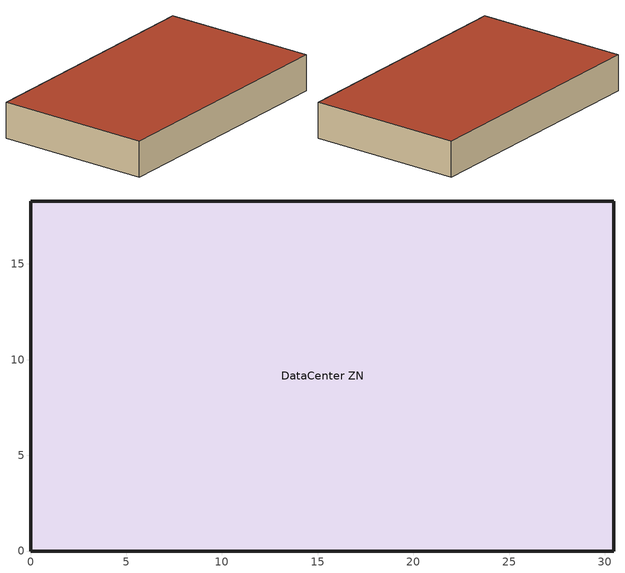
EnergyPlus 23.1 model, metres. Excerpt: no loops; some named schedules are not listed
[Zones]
DataCenter ZN
 floor ground (Typical Interior Floor): 0,0 0,18.29 30.48,18.29 30.48,0 z0
 wall outside (Typical Insulated Steel Framed Exterior Wall R-15.63): 0,18.29 0,0 30.48,0 30.48,18.29 0,18.29 z0:4.27
 roof outside (Typical IEAD Roof R-31.25): 30.48,0 30.48,18.29 0,18.29 0,0 z4.27
[Building]
-LargeDataCenterHighITE-ASHRAE 169-2013-4A created: 2024-04-21 14:40:28 -0400: Terrain=City
[Site:GroundTemperature:FCfactorMethod]
January ground temperature=14; February ground temperature=7.3; March ground temperature=3.3; April ground temperature=1.2; May ground temperature=-0.2; June ground temperature=5.6; July ground temperature=10.9; August ground temperature=16.1; September ground temperature=21.7; October ground temperature=25; November ground temperature=24.8; December ground temperature=19.9
[Site:Location]
Nanjing JS CHN SRC-TMYx 582380: Latitude=31.9316; Longitude=118.8996; Time zone=8; Elevation=14.9
[Site:WaterMainsTemperature]
Annual average outdoor air temperature=12.4667; Calculation method=Correlation; Maximum difference in monthly average outdoor air temperatures=25.2
[SizingPeriod:DesignDay] Day of month=21; Dry bulb temperature range modifier type=DefaultMultipliers; Humidity condition type=WetBulb; Barometric pressure=101248; Wind direction=330; Rain indicator=No; Snow indicator=No; Daylight saving time indicator=No
Name | Month | Day type | Maximum dry bulb temperature | Daily dry bulb temperature range | Wetbulb or dewpoint at maximum dry bulb | Wind speed | Solar model indicator | Sky clearness | Daily wetbulb temperature range | Ashrae clear sky optical depth for beam irradiance taub | Ashrae clear sky optical depth for diffuse irradiance taud
sydney.intl.ap ann htg 99.6% condns db | 7 | WinterDesignDay | 6.7 | 0 | 6.7 | 4.3 | ASHRAEClearSky | 0
sydney.intl.ap ann clg .4% condns db=>mwb | 1 | SummerDesignDay | 33.3 | 10.9 | 19.5 | 7.2 | ASHRAETau2017 |  | 3.7 | 0.396 | 2.458
[Site:GroundTemperature:BuildingSurface]
18, 18, 18, 18, 18, 18, 18, 18, 18, 18, 18, 18
[Construction]
Typical IEAD Roof R-31.25: Roof Membrane, Typical Insulation R-30.13, Metal Roof Surface
Typical Insulated Steel Framed Exterior Wall R-15.63: 25mm Stucco, 5/8 in. Gypsum Board, Typical Insulation R-13.45, 5/8 in. Gypsum Board
Typical Interior Floor: 100mm Normalweight concrete floor, CP02 CARPET PAD
[Material] Solar absorptance=0.7; Thermal absorptance=0.9; Visible absorptance=0.7
Name | Conductivity | Density | Roughness | Specific heat | Thickness
5/8 in. Gypsum Board | 0.16 | 800 | MediumSmooth | 1090 | 0.0159
25mm Stucco | 0.72 | 1856 | Smooth | 840 | 0.0254
100mm Normalweight concrete floor | 2.31 | 2322 | MediumSmooth | 832 | 0.1016
Metal Roof Surface | 45.28 | 7824 | Smooth | 500 | 0.0008
Roof Membrane | 0.16 | 1121.29 | VeryRough | 1460 | 0.0095
[Material:NoMass] Solar absorptance=0.7; Thermal absorptance=0.9
Name | Roughness | Thermal resistance | Visible absorptance
CP02 CARPET PAD | VeryRough | 0.21648 | 0.8
Typical Insulation R-13.45 | Smooth | 2.368 | 0.7
Typical Insulation R-30.13 | Smooth | 5.30668 | 0.7
[ElectricEquipment:ITE:AirCooled]
LargeDataCenterHighITE StandaloneDataCenter IT equipment 1: Air flow calculation method=FlowControlWithApproachTemperatures; Air flow function of loading and air temperature curve=Curve Biquadratic 4; Air inlet connection type=AdjustedSupply; Cpu end use subcategory=ITE-CPU; Cpu loading schedule=Always On Discrete; Cpu power input function of loading and air temperature curve=Curve Biquadratic 3; Design electric power supply efficiency=1; Design entering air temperature=22.5; Design fan air flow rate per power input=0.0001; Design fan power input fraction=0; Design power input calculation method=Watts/Area; Design power input schedule=DataCenter Equipment_SCH; Design recirculation fraction=0; Electric power supply end use subcategory=ITE-UPS; Environmental class=None; Fan end use subcategory=ITE-Fans; Fan power input function of flow curve=Curve Quadratic 2; Fraction of electric power supply losses to zone=1; Number of units=1; Return temperature difference=-7.55; Return temperature difference schedule=LargeDataCenterHighITE ReturnApproachTemp_SCH; Supply temperature difference=9.43; Supply temperature difference schedule=LargeDataCenterHighITE SupplyApproachTemp_SCH; Watts per zone floor area=26909.8; Zone or space=DataCenter ZN
[Zone]
DataCenter ZN: Multiplier=1; Part of total floor area=Yes
[Curve:Biquadratic] Maximum value of x=1.5; Maximum value of y=99; Minimum value of x=0; Minimum value of y=-10; Coefficient3 x 2=0; Coefficient5 y 2=0; Coefficient6 x y=0
Name | Coefficient1 constant | Coefficient2 x | Coefficient4 y
Curve Biquadratic 3 | -0.035289 | 1 | 0.0015684
Curve Biquadratic 4 | -1.025 | 0.9 | 0.05
[Curve:Quadratic]
Curve Quadratic 2: Maximum value of x=99; Minimum value of x=0; Coefficient1 constant=0; Coefficient2 x=1; Coefficient3 x 2=0
[Schedule:Constant]
Always On Discrete: Hourly value=1
[Schedule:Week:Daily]
DataCenter Equipment_SCH Week Rule - Apr2-Apr29: DataCenter Equipment_SCH Wknd|Wkdy Day 3, DataCenter Equipment_SCH Wknd|Wkdy Day 3, DataCenter Equipment_SCH Wknd|Wkdy Day 3, DataCenter Equipment_SCH Wknd|Wkdy Day 3, DataCenter Equipment_SCH Wknd|Wkdy Day 3, DataCenter Equipment_SCH Wknd|Wkdy Day 3, DataCenter Equipment_SCH Wknd|Wkdy Day 3, DataCenter Equipment_SCH Default, DataCenter Equipment_SCH Summer Design Day, DataCenter Equipment_SCH Winter Design Day, DataCenter Equipment_SCH Default, DataCenter Equipment_SCH Default
DataCenter Equipment_SCH Week Rule - Apr30-May6: DataCenter Equipment_SCH Wknd|Wkdy Day 3, DataCenter Equipment_SCH Wknd|Wkdy Day 4, DataCenter Equipment_SCH Wknd|Wkdy Day 4, DataCenter Equipment_SCH Wknd|Wkdy Day 4, DataCenter Equipment_SCH Wknd|Wkdy Day 4, DataCenter Equipment_SCH Wknd|Wkdy Day 4, DataCenter Equipment_SCH Wknd|Wkdy Day 4, DataCenter Equipment_SCH Default, DataCenter Equipment_SCH Summer Design Day, DataCenter Equipment_SCH Winter Design Day, DataCenter Equipment_SCH Default, DataCenter Equipment_SCH Default
DataCenter Equipment_SCH Week Rule - Aug6-Aug26: DataCenter Equipment_SCH Wknd|Wkdy Day 7, DataCenter Equipment_SCH Wknd|Wkdy Day 7, DataCenter Equipment_SCH Wknd|Wkdy Day 7, DataCenter Equipment_SCH Wknd|Wkdy Day 7, DataCenter Equipment_SCH Wknd|Wkdy Day 7, DataCenter Equipment_SCH Wknd|Wkdy Day 7, DataCenter Equipment_SCH Wknd|Wkdy Day 7, DataCenter Equipment_SCH Default, DataCenter Equipment_SCH Summer Design Day, DataCenter Equipment_SCH Winter Design Day, DataCenter Equipment_SCH Default, DataCenter Equipment_SCH Default
DataCenter Equipment_SCH Week Rule - Aug27-Sep2: DataCenter Equipment_SCH Wknd|Wkdy Day 7, DataCenter Equipment_SCH Wknd|Wkdy Day 7, DataCenter Equipment_SCH Wknd|Wkdy Day 7, DataCenter Equipment_SCH Wknd|Wkdy Day 7, DataCenter Equipment_SCH Wknd|Wkdy Day 7, DataCenter Equipment_SCH Wknd|Wkdy Day 8, DataCenter Equipment_SCH Wknd|Wkdy Day 8, DataCenter Equipment_SCH Default, DataCenter Equipment_SCH Summer Design Day, DataCenter Equipment_SCH Winter Design Day, DataCenter Equipment_SCH Default, DataCenter Equipment_SCH Default
DataCenter Equipment_SCH Week Rule - Dec3-Dec31: DataCenter Equipment_SCH Wknd|Wkdy Day 11, DataCenter Equipment_SCH Wknd|Wkdy Day 11, DataCenter Equipment_SCH Wknd|Wkdy Day 11, DataCenter Equipment_SCH Wknd|Wkdy Day 11, DataCenter Equipment_SCH Wknd|Wkdy Day 11, DataCenter Equipment_SCH Wknd|Wkdy Day 11, DataCenter Equipment_SCH Wknd|Wkdy Day 11, DataCenter Equipment_SCH Default, DataCenter Equipment_SCH Summer Design Day, DataCenter Equipment_SCH Winter Design Day, DataCenter Equipment_SCH Default, DataCenter Equipment_SCH Default
DataCenter Equipment_SCH Week Rule - Feb5-Feb25: DataCenter Equipment_SCH Wknd|Wkdy Day 1, DataCenter Equipment_SCH Wknd|Wkdy Day 1, DataCenter Equipment_SCH Wknd|Wkdy Day 1, DataCenter Equipment_SCH Wknd|Wkdy Day 1, DataCenter Equipment_SCH Wknd|Wkdy Day 1, DataCenter Equipment_SCH Wknd|Wkdy Day 1, DataCenter Equipment_SCH Wknd|Wkdy Day 1, DataCenter Equipment_SCH Default, DataCenter Equipment_SCH Summer Design Day, DataCenter Equipment_SCH Winter Design Day, DataCenter Equipment_SCH Default, DataCenter Equipment_SCH Default
DataCenter Equipment_SCH Week Rule - Feb26-Mar4: DataCenter Equipment_SCH Wknd|Wkdy Day 1, DataCenter Equipment_SCH Wknd|Wkdy Day 1, DataCenter Equipment_SCH Wknd|Wkdy Day 1, DataCenter Equipment_SCH Wknd|Wkdy Day 2, DataCenter Equipment_SCH Wknd|Wkdy Day 2, DataCenter Equipment_SCH Wknd|Wkdy Day 2, DataCenter Equipment_SCH Wknd|Wkdy Day 2, DataCenter Equipment_SCH Default, DataCenter Equipment_SCH Summer Design Day, DataCenter Equipment_SCH Winter Design Day, DataCenter Equipment_SCH Default, DataCenter Equipment_SCH Default
DataCenter Equipment_SCH Week Rule - Jan1-Jan28: DataCenter Equipment_SCH Wknd|Wkdy Day, DataCenter Equipment_SCH Wknd|Wkdy Day, DataCenter Equipment_SCH Wknd|Wkdy Day, DataCenter Equipment_SCH Wknd|Wkdy Day, DataCenter Equipment_SCH Wknd|Wkdy Day, DataCenter Equipment_SCH Wknd|Wkdy Day, DataCenter Equipment_SCH Wknd|Wkdy Day, DataCenter Equipment_SCH Default, DataCenter Equipment_SCH Summer Design Day, DataCenter Equipment_SCH Winter Design Day, DataCenter Equipment_SCH Default, DataCenter Equipment_SCH Default
DataCenter Equipment_SCH Week Rule - Jan29-Feb4: DataCenter Equipment_SCH Wknd|Wkdy Day, DataCenter Equipment_SCH Wknd|Wkdy Day, DataCenter Equipment_SCH Wknd|Wkdy Day, DataCenter Equipment_SCH Wknd|Wkdy Day 1, DataCenter Equipment_SCH Wknd|Wkdy Day 1, DataCenter Equipment_SCH Wknd|Wkdy Day 1, DataCenter Equipment_SCH Wknd|Wkdy Day 1, DataCenter Equipment_SCH Default, DataCenter Equipment_SCH Summer Design Day, DataCenter Equipment_SCH Winter Design Day, DataCenter Equipment_SCH Default, DataCenter Equipment_SCH Default
DataCenter Equipment_SCH Week Rule - Jul2-Jul29: DataCenter Equipment_SCH Wknd|Wkdy Day 6, DataCenter Equipment_SCH Wknd|Wkdy Day 6, DataCenter Equipment_SCH Wknd|Wkdy Day 6, DataCenter Equipment_SCH Wknd|Wkdy Day 6, DataCenter Equipment_SCH Wknd|Wkdy Day 6, DataCenter Equipment_SCH Wknd|Wkdy Day 6, DataCenter Equipment_SCH Wknd|Wkdy Day 6, DataCenter Equipment_SCH Default, DataCenter Equipment_SCH Summer Design Day, DataCenter Equipment_SCH Winter Design Day, DataCenter Equipment_SCH Default, DataCenter Equipment_SCH Default
DataCenter Equipment_SCH Week Rule - Jul30-Aug5: DataCenter Equipment_SCH Wknd|Wkdy Day 6, DataCenter Equipment_SCH Wknd|Wkdy Day 6, DataCenter Equipment_SCH Wknd|Wkdy Day 7, DataCenter Equipment_SCH Wknd|Wkdy Day 7, DataCenter Equipment_SCH Wknd|Wkdy Day 7, DataCenter Equipment_SCH Wknd|Wkdy Day 7, DataCenter Equipment_SCH Wknd|Wkdy Day 7, DataCenter Equipment_SCH Default, DataCenter Equipment_SCH Summer Design Day, DataCenter Equipment_SCH Winter Design Day, DataCenter Equipment_SCH Default, DataCenter Equipment_SCH Default
DataCenter Equipment_SCH Week Rule - Jun4-Jun24: DataCenter Equipment_SCH Wknd|Wkdy Day 5, DataCenter Equipment_SCH Wknd|Wkdy Day 5, DataCenter Equipment_SCH Wknd|Wkdy Day 5, DataCenter Equipment_SCH Wknd|Wkdy Day 5, DataCenter Equipment_SCH Wknd|Wkdy Day 5, DataCenter Equipment_SCH Wknd|Wkdy Day 5, DataCenter Equipment_SCH Wknd|Wkdy Day 5, DataCenter Equipment_SCH Default, DataCenter Equipment_SCH Summer Design Day, DataCenter Equipment_SCH Winter Design Day, DataCenter Equipment_SCH Default, DataCenter Equipment_SCH Default
DataCenter Equipment_SCH Week Rule - Jun25-Jul1: DataCenter Equipment_SCH Wknd|Wkdy Day 5, DataCenter Equipment_SCH Wknd|Wkdy Day 5, DataCenter Equipment_SCH Wknd|Wkdy Day 5, DataCenter Equipment_SCH Wknd|Wkdy Day 5, DataCenter Equipment_SCH Wknd|Wkdy Day 5, DataCenter Equipment_SCH Wknd|Wkdy Day 5, DataCenter Equipment_SCH Wknd|Wkdy Day 6, DataCenter Equipment_SCH Default, DataCenter Equipment_SCH Summer Design Day, DataCenter Equipment_SCH Winter Design Day, DataCenter Equipment_SCH Default, DataCenter Equipment_SCH Default
DataCenter Equipment_SCH Week Rule - Mar5-Mar25: DataCenter Equipment_SCH Wknd|Wkdy Day 2, DataCenter Equipment_SCH Wknd|Wkdy Day 2, DataCenter Equipment_SCH Wknd|Wkdy Day 2, DataCenter Equipment_SCH Wknd|Wkdy Day 2, DataCenter Equipment_SCH Wknd|Wkdy Day 2, DataCenter Equipment_SCH Wknd|Wkdy Day 2, DataCenter Equipment_SCH Wknd|Wkdy Day 2, DataCenter Equipment_SCH Default, DataCenter Equipment_SCH Summer Design Day, DataCenter Equipment_SCH Winter Design Day, DataCenter Equipment_SCH Default, DataCenter Equipment_SCH Default
DataCenter Equipment_SCH Week Rule - Mar26-Apr1: DataCenter Equipment_SCH Wknd|Wkdy Day 2, DataCenter Equipment_SCH Wknd|Wkdy Day 2, DataCenter Equipment_SCH Wknd|Wkdy Day 2, DataCenter Equipment_SCH Wknd|Wkdy Day 2, DataCenter Equipment_SCH Wknd|Wkdy Day 2, DataCenter Equipment_SCH Wknd|Wkdy Day 2, DataCenter Equipment_SCH Wknd|Wkdy Day 3, DataCenter Equipment_SCH Default, DataCenter Equipment_SCH Summer Design Day, DataCenter Equipment_SCH Winter Design Day, DataCenter Equipment_SCH Default, DataCenter Equipment_SCH Default
DataCenter Equipment_SCH Week Rule - May7-May27: DataCenter Equipment_SCH Wknd|Wkdy Day 4, DataCenter Equipment_SCH Wknd|Wkdy Day 4, DataCenter Equipment_SCH Wknd|Wkdy Day 4, DataCenter Equipment_SCH Wknd|Wkdy Day 4, DataCenter Equipment_SCH Wknd|Wkdy Day 4, DataCenter Equipment_SCH Wknd|Wkdy Day 4, DataCenter Equipment_SCH Wknd|Wkdy Day 4, DataCenter Equipment_SCH Default, DataCenter Equipment_SCH Summer Design Day, DataCenter Equipment_SCH Winter Design Day, DataCenter Equipment_SCH Default, DataCenter Equipment_SCH Default
DataCenter Equipment_SCH Week Rule - May28-Jun3: DataCenter Equipment_SCH Wknd|Wkdy Day 4, DataCenter Equipment_SCH Wknd|Wkdy Day 4, DataCenter Equipment_SCH Wknd|Wkdy Day 4, DataCenter Equipment_SCH Wknd|Wkdy Day 4, DataCenter Equipment_SCH Wknd|Wkdy Day 5, DataCenter Equipment_SCH Wknd|Wkdy Day 5, DataCenter Equipment_SCH Wknd|Wkdy Day 5, DataCenter Equipment_SCH Default, DataCenter Equipment_SCH Summer Design Day, DataCenter Equipment_SCH Winter Design Day, DataCenter Equipment_SCH Default, DataCenter Equipment_SCH Default
DataCenter Equipment_SCH Week Rule - Nov5-Nov25: DataCenter Equipment_SCH Wknd|Wkdy Day 10, DataCenter Equipment_SCH Wknd|Wkdy Day 10, DataCenter Equipment_SCH Wknd|Wkdy Day 10, DataCenter Equipment_SCH Wknd|Wkdy Day 10, DataCenter Equipment_SCH Wknd|Wkdy Day 10, DataCenter Equipment_SCH Wknd|Wkdy Day 10, DataCenter Equipment_SCH Wknd|Wkdy Day 10, DataCenter Equipment_SCH Default, DataCenter Equipment_SCH Summer Design Day, DataCenter Equipment_SCH Winter Design Day, DataCenter Equipment_SCH Default, DataCenter Equipment_SCH Default
DataCenter Equipment_SCH Week Rule - Nov26-Dec2: DataCenter Equipment_SCH Wknd|Wkdy Day 10, DataCenter Equipment_SCH Wknd|Wkdy Day 10, DataCenter Equipment_SCH Wknd|Wkdy Day 10, DataCenter Equipment_SCH Wknd|Wkdy Day 10, DataCenter Equipment_SCH Wknd|Wkdy Day 10, DataCenter Equipment_SCH Wknd|Wkdy Day 11, DataCenter Equipment_SCH Wknd|Wkdy Day 11, DataCenter Equipment_SCH Default, DataCenter Equipment_SCH Summer Design Day, DataCenter Equipment_SCH Winter Design Day, DataCenter Equipment_SCH Default, DataCenter Equipment_SCH Default
DataCenter Equipment_SCH Week Rule - Oct1-Oct28: DataCenter Equipment_SCH Wknd|Wkdy Day 9, DataCenter Equipment_SCH Wknd|Wkdy Day 9, DataCenter Equipment_SCH Wknd|Wkdy Day 9, DataCenter Equipment_SCH Wknd|Wkdy Day 9, DataCenter Equipment_SCH Wknd|Wkdy Day 9, DataCenter Equipment_SCH Wknd|Wkdy Day 9, DataCenter Equipment_SCH Wknd|Wkdy Day 9, DataCenter Equipment_SCH Default, DataCenter Equipment_SCH Summer Design Day, DataCenter Equipment_SCH Winter Design Day, DataCenter Equipment_SCH Default, DataCenter Equipment_SCH Default
DataCenter Equipment_SCH Week Rule - Oct29-Nov4: DataCenter Equipment_SCH Wknd|Wkdy Day 9, DataCenter Equipment_SCH Wknd|Wkdy Day 9, DataCenter Equipment_SCH Wknd|Wkdy Day 9, DataCenter Equipment_SCH Wknd|Wkdy Day 10, DataCenter Equipment_SCH Wknd|Wkdy Day 10, DataCenter Equipment_SCH Wknd|Wkdy Day 10, DataCenter Equipment_SCH Wknd|Wkdy Day 10, DataCenter Equipment_SCH Default, DataCenter Equipment_SCH Summer Design Day, DataCenter Equipment_SCH Winter Design Day, DataCenter Equipment_SCH Default, DataCenter Equipment_SCH Default
DataCenter Equipment_SCH Week Rule - Sep3-Sep30: DataCenter Equipment_SCH Wknd|Wkdy Day 8, DataCenter Equipment_SCH Wknd|Wkdy Day 8, DataCenter Equipment_SCH Wknd|Wkdy Day 8, DataCenter Equipment_SCH Wknd|Wkdy Day 8, DataCenter Equipment_SCH Wknd|Wkdy Day 8, DataCenter Equipment_SCH Wknd|Wkdy Day 8, DataCenter Equipment_SCH Wknd|Wkdy Day 8, DataCenter Equipment_SCH Default, DataCenter Equipment_SCH Summer Design Day, DataCenter Equipment_SCH Winter Design Day, DataCenter Equipment_SCH Default, DataCenter Equipment_SCH Default
LargeDataCenterHighITE ReturnApproachTemp_SCH Week Rule - Apr2-Apr29: LargeDataCenterHighITE ReturnApproachTemp_SCH Wknd|Wkdy Day 3, LargeDataCenterHighITE ReturnApproachTemp_SCH Wknd|Wkdy Day 3, LargeDataCenterHighITE ReturnApproachTemp_SCH Wknd|Wkdy Day 3, LargeDataCenterHighITE ReturnApproachTemp_SCH Wknd|Wkdy Day 3, LargeDataCenterHighITE ReturnApproachTemp_SCH Wknd|Wkdy Day 3, LargeDataCenterHighITE ReturnApproachTemp_SCH Wknd|Wkdy Day 3, LargeDataCenterHighITE ReturnApproachTemp_SCH Wknd|Wkdy Day 3, LargeDataCenterHighITE ReturnApproachTemp_SCH Default, LargeDataCenterHighITE ReturnApproachTemp_SCH Summer Design Day, LargeDataCenterHighITE ReturnApproachTemp_SCH Winter Design Day, LargeDataCenterHighITE ReturnApproachTemp_SCH Default, LargeDataCenterHighITE ReturnApproachTemp_SCH Default
LargeDataCenterHighITE ReturnApproachTemp_SCH Week Rule - Apr30-May6: LargeDataCenterHighITE ReturnApproachTemp_SCH Wknd|Wkdy Day 3, LargeDataCenterHighITE ReturnApproachTemp_SCH Wknd|Wkdy Day 4, LargeDataCenterHighITE ReturnApproachTemp_SCH Wknd|Wkdy Day 4, LargeDataCenterHighITE ReturnApproachTemp_SCH Wknd|Wkdy Day 4, LargeDataCenterHighITE ReturnApproachTemp_SCH Wknd|Wkdy Day 4, LargeDataCenterHighITE ReturnApproachTemp_SCH Wknd|Wkdy Day 4, LargeDataCenterHighITE ReturnApproachTemp_SCH Wknd|Wkdy Day 4, LargeDataCenterHighITE ReturnApproachTemp_SCH Default, LargeDataCenterHighITE ReturnApproachTemp_SCH Summer Design Day, LargeDataCenterHighITE ReturnApproachTemp_SCH Winter Design Day, LargeDataCenterHighITE ReturnApproachTemp_SCH Default, LargeDataCenterHighITE ReturnApproachTemp_SCH Default
LargeDataCenterHighITE ReturnApproachTemp_SCH Week Rule - Aug6-Aug26: LargeDataCenterHighITE ReturnApproachTemp_SCH Wknd|Wkdy Day 7, LargeDataCenterHighITE ReturnApproachTemp_SCH Wknd|Wkdy Day 7, LargeDataCenterHighITE ReturnApproachTemp_SCH Wknd|Wkdy Day 7, LargeDataCenterHighITE ReturnApproachTemp_SCH Wknd|Wkdy Day 7, LargeDataCenterHighITE ReturnApproachTemp_SCH Wknd|Wkdy Day 7, LargeDataCenterHighITE ReturnApproachTemp_SCH Wknd|Wkdy Day 7, LargeDataCenterHighITE ReturnApproachTemp_SCH Wknd|Wkdy Day 7, LargeDataCenterHighITE ReturnApproachTemp_SCH Default, LargeDataCenterHighITE ReturnApproachTemp_SCH Summer Design Day, LargeDataCenterHighITE ReturnApproachTemp_SCH Winter Design Day, LargeDataCenterHighITE ReturnApproachTemp_SCH Default, LargeDataCenterHighITE ReturnApproachTemp_SCH Default
LargeDataCenterHighITE ReturnApproachTemp_SCH Week Rule - Aug27-Sep2: LargeDataCenterHighITE ReturnApproachTemp_SCH Wknd|Wkdy Day 7, LargeDataCenterHighITE ReturnApproachTemp_SCH Wknd|Wkdy Day 7, LargeDataCenterHighITE ReturnApproachTemp_SCH Wknd|Wkdy Day 7, LargeDataCenterHighITE ReturnApproachTemp_SCH Wknd|Wkdy Day 7, LargeDataCenterHighITE ReturnApproachTemp_SCH Wknd|Wkdy Day 7, LargeDataCenterHighITE ReturnApproachTemp_SCH Wknd|Wkdy Day 8, LargeDataCenterHighITE ReturnApproachTemp_SCH Wknd|Wkdy Day 8, LargeDataCenterHighITE ReturnApproachTemp_SCH Default, LargeDataCenterHighITE ReturnApproachTemp_SCH Summer Design Day, LargeDataCenterHighITE ReturnApproachTemp_SCH Winter Design Day, LargeDataCenterHighITE ReturnApproachTemp_SCH Default, LargeDataCenterHighITE ReturnApproachTemp_SCH Default
LargeDataCenterHighITE ReturnApproachTemp_SCH Week Rule - Dec3-Dec31: LargeDataCenterHighITE ReturnApproachTemp_SCH Wknd|Wkdy Day 11, LargeDataCenterHighITE ReturnApproachTemp_SCH Wknd|Wkdy Day 11, LargeDataCenterHighITE ReturnApproachTemp_SCH Wknd|Wkdy Day 11, LargeDataCenterHighITE ReturnApproachTemp_SCH Wknd|Wkdy Day 11, LargeDataCenterHighITE ReturnApproachTemp_SCH Wknd|Wkdy Day 11, LargeDataCenterHighITE ReturnApproachTemp_SCH Wknd|Wkdy Day 11, LargeDataCenterHighITE ReturnApproachTemp_SCH Wknd|Wkdy Day 11, LargeDataCenterHighITE ReturnApproachTemp_SCH Default, LargeDataCenterHighITE ReturnApproachTemp_SCH Summer Design Day, LargeDataCenterHighITE ReturnApproachTemp_SCH Winter Design Day, LargeDataCenterHighITE ReturnApproachTemp_SCH Default, LargeDataCenterHighITE ReturnApproachTemp_SCH Default
LargeDataCenterHighITE ReturnApproachTemp_SCH Week Rule - Feb5-Feb25: LargeDataCenterHighITE ReturnApproachTemp_SCH Wknd|Wkdy Day 1, LargeDataCenterHighITE ReturnApproachTemp_SCH Wknd|Wkdy Day 1, LargeDataCenterHighITE ReturnApproachTemp_SCH Wknd|Wkdy Day 1, LargeDataCenterHighITE ReturnApproachTemp_SCH Wknd|Wkdy Day 1, LargeDataCenterHighITE ReturnApproachTemp_SCH Wknd|Wkdy Day 1, LargeDataCenterHighITE ReturnApproachTemp_SCH Wknd|Wkdy Day 1, LargeDataCenterHighITE ReturnApproachTemp_SCH Wknd|Wkdy Day 1, LargeDataCenterHighITE ReturnApproachTemp_SCH Default, LargeDataCenterHighITE ReturnApproachTemp_SCH Summer Design Day, LargeDataCenterHighITE ReturnApproachTemp_SCH Winter Design Day, LargeDataCenterHighITE ReturnApproachTemp_SCH Default, LargeDataCenterHighITE ReturnApproachTemp_SCH Default
LargeDataCenterHighITE ReturnApproachTemp_SCH Week Rule - Feb26-Mar4: LargeDataCenterHighITE ReturnApproachTemp_SCH Wknd|Wkdy Day 1, LargeDataCenterHighITE ReturnApproachTemp_SCH Wknd|Wkdy Day 1, LargeDataCenterHighITE ReturnApproachTemp_SCH Wknd|Wkdy Day 1, LargeDataCenterHighITE ReturnApproachTemp_SCH Wknd|Wkdy Day 2, LargeDataCenterHighITE ReturnApproachTemp_SCH Wknd|Wkdy Day 2, LargeDataCenterHighITE ReturnApproachTemp_SCH Wknd|Wkdy Day 2, LargeDataCenterHighITE ReturnApproachTemp_SCH Wknd|Wkdy Day 2, LargeDataCenterHighITE ReturnApproachTemp_SCH Default, LargeDataCenterHighITE ReturnApproachTemp_SCH Summer Design Day, LargeDataCenterHighITE ReturnApproachTemp_SCH Winter Design Day, LargeDataCenterHighITE ReturnApproachTemp_SCH Default, LargeDataCenterHighITE ReturnApproachTemp_SCH Default
LargeDataCenterHighITE ReturnApproachTemp_SCH Week Rule - Jan1-Jan28: LargeDataCenterHighITE ReturnApproachTemp_SCH Wknd|Wkdy Day, LargeDataCenterHighITE ReturnApproachTemp_SCH Wknd|Wkdy Day, LargeDataCenterHighITE ReturnApproachTemp_SCH Wknd|Wkdy Day, LargeDataCenterHighITE ReturnApproachTemp_SCH Wknd|Wkdy Day, LargeDataCenterHighITE ReturnApproachTemp_SCH Wknd|Wkdy Day, LargeDataCenterHighITE ReturnApproachTemp_SCH Wknd|Wkdy Day, LargeDataCenterHighITE ReturnApproachTemp_SCH Wknd|Wkdy Day, LargeDataCenterHighITE ReturnApproachTemp_SCH Default, LargeDataCenterHighITE ReturnApproachTemp_SCH Summer Design Day, LargeDataCenterHighITE ReturnApproachTemp_SCH Winter Design Day, LargeDataCenterHighITE ReturnApproachTemp_SCH Default, LargeDataCenterHighITE ReturnApproachTemp_SCH Default
LargeDataCenterHighITE ReturnApproachTemp_SCH Week Rule - Jan29-Feb4: LargeDataCenterHighITE ReturnApproachTemp_SCH Wknd|Wkdy Day, LargeDataCenterHighITE ReturnApproachTemp_SCH Wknd|Wkdy Day, LargeDataCenterHighITE ReturnApproachTemp_SCH Wknd|Wkdy Day, LargeDataCenterHighITE ReturnApproachTemp_SCH Wknd|Wkdy Day 1, LargeDataCenterHighITE ReturnApproachTemp_SCH Wknd|Wkdy Day 1, LargeDataCenterHighITE ReturnApproachTemp_SCH Wknd|Wkdy Day 1, LargeDataCenterHighITE ReturnApproachTemp_SCH Wknd|Wkdy Day 1, LargeDataCenterHighITE ReturnApproachTemp_SCH Default, LargeDataCenterHighITE ReturnApproachTemp_SCH Summer Design Day, LargeDataCenterHighITE ReturnApproachTemp_SCH Winter Design Day, LargeDataCenterHighITE ReturnApproachTemp_SCH Default, LargeDataCenterHighITE ReturnApproachTemp_SCH Default
LargeDataCenterHighITE ReturnApproachTemp_SCH Week Rule - Jul2-Jul29: LargeDataCenterHighITE ReturnApproachTemp_SCH Wknd|Wkdy Day 6, LargeDataCenterHighITE ReturnApproachTemp_SCH Wknd|Wkdy Day 6, LargeDataCenterHighITE ReturnApproachTemp_SCH Wknd|Wkdy Day 6, LargeDataCenterHighITE ReturnApproachTemp_SCH Wknd|Wkdy Day 6, LargeDataCenterHighITE ReturnApproachTemp_SCH Wknd|Wkdy Day 6, LargeDataCenterHighITE ReturnApproachTemp_SCH Wknd|Wkdy Day 6, LargeDataCenterHighITE ReturnApproachTemp_SCH Wknd|Wkdy Day 6, LargeDataCenterHighITE ReturnApproachTemp_SCH Default, LargeDataCenterHighITE ReturnApproachTemp_SCH Summer Design Day, LargeDataCenterHighITE ReturnApproachTemp_SCH Winter Design Day, LargeDataCenterHighITE ReturnApproachTemp_SCH Default, LargeDataCenterHighITE ReturnApproachTemp_SCH Default
LargeDataCenterHighITE ReturnApproachTemp_SCH Week Rule - Jul30-Aug5: LargeDataCenterHighITE ReturnApproachTemp_SCH Wknd|Wkdy Day 6, LargeDataCenterHighITE ReturnApproachTemp_SCH Wknd|Wkdy Day 6, LargeDataCenterHighITE ReturnApproachTemp_SCH Wknd|Wkdy Day 7, LargeDataCenterHighITE ReturnApproachTemp_SCH Wknd|Wkdy Day 7, LargeDataCenterHighITE ReturnApproachTemp_SCH Wknd|Wkdy Day 7, LargeDataCenterHighITE ReturnApproachTemp_SCH Wknd|Wkdy Day 7, LargeDataCenterHighITE ReturnApproachTemp_SCH Wknd|Wkdy Day 7, LargeDataCenterHighITE ReturnApproachTemp_SCH Default, LargeDataCenterHighITE ReturnApproachTemp_SCH Summer Design Day, LargeDataCenterHighITE ReturnApproachTemp_SCH Winter Design Day, LargeDataCenterHighITE ReturnApproachTemp_SCH Default, LargeDataCenterHighITE ReturnApproachTemp_SCH Default
LargeDataCenterHighITE ReturnApproachTemp_SCH Week Rule - Jun4-Jun24: LargeDataCenterHighITE ReturnApproachTemp_SCH Wknd|Wkdy Day 5, LargeDataCenterHighITE ReturnApproachTemp_SCH Wknd|Wkdy Day 5, LargeDataCenterHighITE ReturnApproachTemp_SCH Wknd|Wkdy Day 5, LargeDataCenterHighITE ReturnApproachTemp_SCH Wknd|Wkdy Day 5, LargeDataCenterHighITE ReturnApproachTemp_SCH Wknd|Wkdy Day 5, LargeDataCenterHighITE ReturnApproachTemp_SCH Wknd|Wkdy Day 5, LargeDataCenterHighITE ReturnApproachTemp_SCH Wknd|Wkdy Day 5, LargeDataCenterHighITE ReturnApproachTemp_SCH Default, LargeDataCenterHighITE ReturnApproachTemp_SCH Summer Design Day, LargeDataCenterHighITE ReturnApproachTemp_SCH Winter Design Day, LargeDataCenterHighITE ReturnApproachTemp_SCH Default, LargeDataCenterHighITE ReturnApproachTemp_SCH Default
LargeDataCenterHighITE ReturnApproachTemp_SCH Week Rule - Jun25-Jul1: LargeDataCenterHighITE ReturnApproachTemp_SCH Wknd|Wkdy Day 5, LargeDataCenterHighITE ReturnApproachTemp_SCH Wknd|Wkdy Day 5, LargeDataCenterHighITE ReturnApproachTemp_SCH Wknd|Wkdy Day 5, LargeDataCenterHighITE ReturnApproachTemp_SCH Wknd|Wkdy Day 5, LargeDataCenterHighITE ReturnApproachTemp_SCH Wknd|Wkdy Day 5, LargeDataCenterHighITE ReturnApproachTemp_SCH Wknd|Wkdy Day 5, LargeDataCenterHighITE ReturnApproachTemp_SCH Wknd|Wkdy Day 6, LargeDataCenterHighITE ReturnApproachTemp_SCH Default, LargeDataCenterHighITE ReturnApproachTemp_SCH Summer Design Day, LargeDataCenterHighITE ReturnApproachTemp_SCH Winter Design Day, LargeDataCenterHighITE ReturnApproachTemp_SCH Default, LargeDataCenterHighITE ReturnApproachTemp_SCH Default
LargeDataCenterHighITE ReturnApproachTemp_SCH Week Rule - Mar5-Mar25: LargeDataCenterHighITE ReturnApproachTemp_SCH Wknd|Wkdy Day 2, LargeDataCenterHighITE ReturnApproachTemp_SCH Wknd|Wkdy Day 2, LargeDataCenterHighITE ReturnApproachTemp_SCH Wknd|Wkdy Day 2, LargeDataCenterHighITE ReturnApproachTemp_SCH Wknd|Wkdy Day 2, LargeDataCenterHighITE ReturnApproachTemp_SCH Wknd|Wkdy Day 2, LargeDataCenterHighITE ReturnApproachTemp_SCH Wknd|Wkdy Day 2, LargeDataCenterHighITE ReturnApproachTemp_SCH Wknd|Wkdy Day 2, LargeDataCenterHighITE ReturnApproachTemp_SCH Default, LargeDataCenterHighITE ReturnApproachTemp_SCH Summer Design Day, LargeDataCenterHighITE ReturnApproachTemp_SCH Winter Design Day, LargeDataCenterHighITE ReturnApproachTemp_SCH Default, LargeDataCenterHighITE ReturnApproachTemp_SCH Default
LargeDataCenterHighITE ReturnApproachTemp_SCH Week Rule - Mar26-Apr1: LargeDataCenterHighITE ReturnApproachTemp_SCH Wknd|Wkdy Day 2, LargeDataCenterHighITE ReturnApproachTemp_SCH Wknd|Wkdy Day 2, LargeDataCenterHighITE ReturnApproachTemp_SCH Wknd|Wkdy Day 2, LargeDataCenterHighITE ReturnApproachTemp_SCH Wknd|Wkdy Day 2, LargeDataCenterHighITE ReturnApproachTemp_SCH Wknd|Wkdy Day 2, LargeDataCenterHighITE ReturnApproachTemp_SCH Wknd|Wkdy Day 2, LargeDataCenterHighITE ReturnApproachTemp_SCH Wknd|Wkdy Day 3, LargeDataCenterHighITE ReturnApproachTemp_SCH Default, LargeDataCenterHighITE ReturnApproachTemp_SCH Summer Design Day, LargeDataCenterHighITE ReturnApproachTemp_SCH Winter Design Day, LargeDataCenterHighITE ReturnApproachTemp_SCH Default, LargeDataCenterHighITE ReturnApproachTemp_SCH Default
LargeDataCenterHighITE ReturnApproachTemp_SCH Week Rule - May7-May27: LargeDataCenterHighITE ReturnApproachTemp_SCH Wknd|Wkdy Day 4, LargeDataCenterHighITE ReturnApproachTemp_SCH Wknd|Wkdy Day 4, LargeDataCenterHighITE ReturnApproachTemp_SCH Wknd|Wkdy Day 4, LargeDataCenterHighITE ReturnApproachTemp_SCH Wknd|Wkdy Day 4, LargeDataCenterHighITE ReturnApproachTemp_SCH Wknd|Wkdy Day 4, LargeDataCenterHighITE ReturnApproachTemp_SCH Wknd|Wkdy Day 4, LargeDataCenterHighITE ReturnApproachTemp_SCH Wknd|Wkdy Day 4, LargeDataCenterHighITE ReturnApproachTemp_SCH Default, LargeDataCenterHighITE ReturnApproachTemp_SCH Summer Design Day, LargeDataCenterHighITE ReturnApproachTemp_SCH Winter Design Day, LargeDataCenterHighITE ReturnApproachTemp_SCH Default, LargeDataCenterHighITE ReturnApproachTemp_SCH Default
LargeDataCenterHighITE ReturnApproachTemp_SCH Week Rule - May28-Jun3: LargeDataCenterHighITE ReturnApproachTemp_SCH Wknd|Wkdy Day 4, LargeDataCenterHighITE ReturnApproachTemp_SCH Wknd|Wkdy Day 4, LargeDataCenterHighITE ReturnApproachTemp_SCH Wknd|Wkdy Day 4, LargeDataCenterHighITE ReturnApproachTemp_SCH Wknd|Wkdy Day 4, LargeDataCenterHighITE ReturnApproachTemp_SCH Wknd|Wkdy Day 5, LargeDataCenterHighITE ReturnApproachTemp_SCH Wknd|Wkdy Day 5, LargeDataCenterHighITE ReturnApproachTemp_SCH Wknd|Wkdy Day 5, LargeDataCenterHighITE ReturnApproachTemp_SCH Default, LargeDataCenterHighITE ReturnApproachTemp_SCH Summer Design Day, LargeDataCenterHighITE ReturnApproachTemp_SCH Winter Design Day, LargeDataCenterHighITE ReturnApproachTemp_SCH Default, LargeDataCenterHighITE ReturnApproachTemp_SCH Default
LargeDataCenterHighITE ReturnApproachTemp_SCH Week Rule - Nov5-Nov25: LargeDataCenterHighITE ReturnApproachTemp_SCH Wknd|Wkdy Day 10, LargeDataCenterHighITE ReturnApproachTemp_SCH Wknd|Wkdy Day 10, LargeDataCenterHighITE ReturnApproachTemp_SCH Wknd|Wkdy Day 10, LargeDataCenterHighITE ReturnApproachTemp_SCH Wknd|Wkdy Day 10, LargeDataCenterHighITE ReturnApproachTemp_SCH Wknd|Wkdy Day 10, LargeDataCenterHighITE ReturnApproachTemp_SCH Wknd|Wkdy Day 10, LargeDataCenterHighITE ReturnApproachTemp_SCH Wknd|Wkdy Day 10, LargeDataCenterHighITE ReturnApproachTemp_SCH Default, LargeDataCenterHighITE ReturnApproachTemp_SCH Summer Design Day, LargeDataCenterHighITE ReturnApproachTemp_SCH Winter Design Day, LargeDataCenterHighITE ReturnApproachTemp_SCH Default, LargeDataCenterHighITE ReturnApproachTemp_SCH Default
LargeDataCenterHighITE ReturnApproachTemp_SCH Week Rule - Nov26-Dec2: LargeDataCenterHighITE ReturnApproachTemp_SCH Wknd|Wkdy Day 10, LargeDataCenterHighITE ReturnApproachTemp_SCH Wknd|Wkdy Day 10, LargeDataCenterHighITE ReturnApproachTemp_SCH Wknd|Wkdy Day 10, LargeDataCenterHighITE ReturnApproachTemp_SCH Wknd|Wkdy Day 10, LargeDataCenterHighITE ReturnApproachTemp_SCH Wknd|Wkdy Day 10, LargeDataCenterHighITE ReturnApproachTemp_SCH Wknd|Wkdy Day 11, LargeDataCenterHighITE ReturnApproachTemp_SCH Wknd|Wkdy Day 11, LargeDataCenterHighITE ReturnApproachTemp_SCH Default, LargeDataCenterHighITE ReturnApproachTemp_SCH Summer Design Day, LargeDataCenterHighITE ReturnApproachTemp_SCH Winter Design Day, LargeDataCenterHighITE ReturnApproachTemp_SCH Default, LargeDataCenterHighITE ReturnApproachTemp_SCH Default
LargeDataCenterHighITE ReturnApproachTemp_SCH Week Rule - Oct1-Oct28: LargeDataCenterHighITE ReturnApproachTemp_SCH Wknd|Wkdy Day 9, LargeDataCenterHighITE ReturnApproachTemp_SCH Wknd|Wkdy Day 9, LargeDataCenterHighITE ReturnApproachTemp_SCH Wknd|Wkdy Day 9, LargeDataCenterHighITE ReturnApproachTemp_SCH Wknd|Wkdy Day 9, LargeDataCenterHighITE ReturnApproachTemp_SCH Wknd|Wkdy Day 9, LargeDataCenterHighITE ReturnApproachTemp_SCH Wknd|Wkdy Day 9, LargeDataCenterHighITE ReturnApproachTemp_SCH Wknd|Wkdy Day 9, LargeDataCenterHighITE ReturnApproachTemp_SCH Default, LargeDataCenterHighITE ReturnApproachTemp_SCH Summer Design Day, LargeDataCenterHighITE ReturnApproachTemp_SCH Winter Design Day, LargeDataCenterHighITE ReturnApproachTemp_SCH Default, LargeDataCenterHighITE ReturnApproachTemp_SCH Default
LargeDataCenterHighITE ReturnApproachTemp_SCH Week Rule - Oct29-Nov4: LargeDataCenterHighITE ReturnApproachTemp_SCH Wknd|Wkdy Day 9, LargeDataCenterHighITE ReturnApproachTemp_SCH Wknd|Wkdy Day 9, LargeDataCenterHighITE ReturnApproachTemp_SCH Wknd|Wkdy Day 9, LargeDataCenterHighITE ReturnApproachTemp_SCH Wknd|Wkdy Day 10, LargeDataCenterHighITE ReturnApproachTemp_SCH Wknd|Wkdy Day 10, LargeDataCenterHighITE ReturnApproachTemp_SCH Wknd|Wkdy Day 10, LargeDataCenterHighITE ReturnApproachTemp_SCH Wknd|Wkdy Day 10, LargeDataCenterHighITE ReturnApproachTemp_SCH Default, LargeDataCenterHighITE ReturnApproachTemp_SCH Summer Design Day, LargeDataCenterHighITE ReturnApproachTemp_SCH Winter Design Day, LargeDataCenterHighITE ReturnApproachTemp_SCH Default, LargeDataCenterHighITE ReturnApproachTemp_SCH Default
LargeDataCenterHighITE ReturnApproachTemp_SCH Week Rule - Sep3-Sep30: LargeDataCenterHighITE ReturnApproachTemp_SCH Wknd|Wkdy Day 8, LargeDataCenterHighITE ReturnApproachTemp_SCH Wknd|Wkdy Day 8, LargeDataCenterHighITE ReturnApproachTemp_SCH Wknd|Wkdy Day 8, LargeDataCenterHighITE ReturnApproachTemp_SCH Wknd|Wkdy Day 8, LargeDataCenterHighITE ReturnApproachTemp_SCH Wknd|Wkdy Day 8, LargeDataCenterHighITE ReturnApproachTemp_SCH Wknd|Wkdy Day 8, LargeDataCenterHighITE ReturnApproachTemp_SCH Wknd|Wkdy Day 8, LargeDataCenterHighITE ReturnApproachTemp_SCH Default, LargeDataCenterHighITE ReturnApproachTemp_SCH Summer Design Day, LargeDataCenterHighITE ReturnApproachTemp_SCH Winter Design Day, LargeDataCenterHighITE ReturnApproachTemp_SCH Default, LargeDataCenterHighITE ReturnApproachTemp_SCH Default
LargeDataCenterHighITE SupplyApproachTemp_SCH Week Rule - Apr2-Apr29: LargeDataCenterHighITE SupplyApproachTemp_SCH Wknd|Wkdy Day 3, LargeDataCenterHighITE SupplyApproachTemp_SCH Wknd|Wkdy Day 3, LargeDataCenterHighITE SupplyApproachTemp_SCH Wknd|Wkdy Day 3, LargeDataCenterHighITE SupplyApproachTemp_SCH Wknd|Wkdy Day 3, LargeDataCenterHighITE SupplyApproachTemp_SCH Wknd|Wkdy Day 3, LargeDataCenterHighITE SupplyApproachTemp_SCH Wknd|Wkdy Day 3, LargeDataCenterHighITE SupplyApproachTemp_SCH Wknd|Wkdy Day 3, LargeDataCenterHighITE SupplyApproachTemp_SCH Default, LargeDataCenterHighITE SupplyApproachTemp_SCH Summer Design Day, LargeDataCenterHighITE SupplyApproachTemp_SCH Winter Design Day, LargeDataCenterHighITE SupplyApproachTemp_SCH Default, LargeDataCenterHighITE SupplyApproachTemp_SCH Default
LargeDataCenterHighITE SupplyApproachTemp_SCH Week Rule - Apr30-May6: LargeDataCenterHighITE SupplyApproachTemp_SCH Wknd|Wkdy Day 3, LargeDataCenterHighITE SupplyApproachTemp_SCH Wknd|Wkdy Day 4, LargeDataCenterHighITE SupplyApproachTemp_SCH Wknd|Wkdy Day 4, LargeDataCenterHighITE SupplyApproachTemp_SCH Wknd|Wkdy Day 4, LargeDataCenterHighITE SupplyApproachTemp_SCH Wknd|Wkdy Day 4, LargeDataCenterHighITE SupplyApproachTemp_SCH Wknd|Wkdy Day 4, LargeDataCenterHighITE SupplyApproachTemp_SCH Wknd|Wkdy Day 4, LargeDataCenterHighITE SupplyApproachTemp_SCH Default, LargeDataCenterHighITE SupplyApproachTemp_SCH Summer Design Day, LargeDataCenterHighITE SupplyApproachTemp_SCH Winter Design Day, LargeDataCenterHighITE SupplyApproachTemp_SCH Default, LargeDataCenterHighITE SupplyApproachTemp_SCH Default
LargeDataCenterHighITE SupplyApproachTemp_SCH Week Rule - Feb5-Feb25: LargeDataCenterHighITE SupplyApproachTemp_SCH Wknd|Wkdy Day 1, LargeDataCenterHighITE SupplyApproachTemp_SCH Wknd|Wkdy Day 1, LargeDataCenterHighITE SupplyApproachTemp_SCH Wknd|Wkdy Day 1, LargeDataCenterHighITE SupplyApproachTemp_SCH Wknd|Wkdy Day 1, LargeDataCenterHighITE SupplyApproachTemp_SCH Wknd|Wkdy Day 1, LargeDataCenterHighITE SupplyApproachTemp_SCH Wknd|Wkdy Day 1, LargeDataCenterHighITE SupplyApproachTemp_SCH Wknd|Wkdy Day 1, LargeDataCenterHighITE SupplyApproachTemp_SCH Default, LargeDataCenterHighITE SupplyApproachTemp_SCH Summer Design Day, LargeDataCenterHighITE SupplyApproachTemp_SCH Winter Design Day, LargeDataCenterHighITE SupplyApproachTemp_SCH Default, LargeDataCenterHighITE SupplyApproachTemp_SCH Default
LargeDataCenterHighITE SupplyApproachTemp_SCH Week Rule - Feb26-Mar4: LargeDataCenterHighITE SupplyApproachTemp_SCH Wknd|Wkdy Day 1, LargeDataCenterHighITE SupplyApproachTemp_SCH Wknd|Wkdy Day 1, LargeDataCenterHighITE SupplyApproachTemp_SCH Wknd|Wkdy Day 1, LargeDataCenterHighITE SupplyApproachTemp_SCH Wknd|Wkdy Day 2, LargeDataCenterHighITE SupplyApproachTemp_SCH Wknd|Wkdy Day 2, LargeDataCenterHighITE SupplyApproachTemp_SCH Wknd|Wkdy Day 2, LargeDataCenterHighITE SupplyApproachTemp_SCH Wknd|Wkdy Day 2, LargeDataCenterHighITE SupplyApproachTemp_SCH Default, LargeDataCenterHighITE SupplyApproachTemp_SCH Summer Design Day, LargeDataCenterHighITE SupplyApproachTemp_SCH Winter Design Day, LargeDataCenterHighITE SupplyApproachTemp_SCH Default, LargeDataCenterHighITE SupplyApproachTemp_SCH Default
LargeDataCenterHighITE SupplyApproachTemp_SCH Week Rule - Jan1-Jan28: LargeDataCenterHighITE SupplyApproachTemp_SCH Wknd|Wkdy Day, LargeDataCenterHighITE SupplyApproachTemp_SCH Wknd|Wkdy Day, LargeDataCenterHighITE SupplyApproachTemp_SCH Wknd|Wkdy Day, LargeDataCenterHighITE SupplyApproachTemp_SCH Wknd|Wkdy Day, LargeDataCenterHighITE SupplyApproachTemp_SCH Wknd|Wkdy Day, LargeDataCenterHighITE SupplyApproachTemp_SCH Wknd|Wkdy Day, LargeDataCenterHighITE SupplyApproachTemp_SCH Wknd|Wkdy Day, LargeDataCenterHighITE SupplyApproachTemp_SCH Default, LargeDataCenterHighITE SupplyApproachTemp_SCH Summer Design Day, LargeDataCenterHighITE SupplyApproachTemp_SCH Winter Design Day, LargeDataCenterHighITE SupplyApproachTemp_SCH Default, LargeDataCenterHighITE SupplyApproachTemp_SCH Default
LargeDataCenterHighITE SupplyApproachTemp_SCH Week Rule - Jan29-Feb4: LargeDataCenterHighITE SupplyApproachTemp_SCH Wknd|Wkdy Day, LargeDataCenterHighITE SupplyApproachTemp_SCH Wknd|Wkdy Day, LargeDataCenterHighITE SupplyApproachTemp_SCH Wknd|Wkdy Day, LargeDataCenterHighITE SupplyApproachTemp_SCH Wknd|Wkdy Day 1, LargeDataCenterHighITE SupplyApproachTemp_SCH Wknd|Wkdy Day 1, LargeDataCenterHighITE SupplyApproachTemp_SCH Wknd|Wkdy Day 1, LargeDataCenterHighITE SupplyApproachTemp_SCH Wknd|Wkdy Day 1, LargeDataCenterHighITE SupplyApproachTemp_SCH Default, LargeDataCenterHighITE SupplyApproachTemp_SCH Summer Design Day, LargeDataCenterHighITE SupplyApproachTemp_SCH Winter Design Day, LargeDataCenterHighITE SupplyApproachTemp_SCH Default, LargeDataCenterHighITE SupplyApproachTemp_SCH Default
LargeDataCenterHighITE SupplyApproachTemp_SCH Week Rule - Jun4-Jun24: LargeDataCenterHighITE SupplyApproachTemp_SCH Wknd|Wkdy Day 5, LargeDataCenterHighITE SupplyApproachTemp_SCH Wknd|Wkdy Day 5, LargeDataCenterHighITE SupplyApproachTemp_SCH Wknd|Wkdy Day 5, LargeDataCenterHighITE SupplyApproachTemp_SCH Wknd|Wkdy Day 5, LargeDataCenterHighITE SupplyApproachTemp_SCH Wknd|Wkdy Day 5, LargeDataCenterHighITE SupplyApproachTemp_SCH Wknd|Wkdy Day 5, LargeDataCenterHighITE SupplyApproachTemp_SCH Wknd|Wkdy Day 5, LargeDataCenterHighITE SupplyApproachTemp_SCH Default, LargeDataCenterHighITE SupplyApproachTemp_SCH Summer Design Day, LargeDataCenterHighITE SupplyApproachTemp_SCH Winter Design Day, LargeDataCenterHighITE SupplyApproachTemp_SCH Default, LargeDataCenterHighITE SupplyApproachTemp_SCH Default
LargeDataCenterHighITE SupplyApproachTemp_SCH Week Rule - Jun25-Jul1: LargeDataCenterHighITE SupplyApproachTemp_SCH Wknd|Wkdy Day 5, LargeDataCenterHighITE SupplyApproachTemp_SCH Wknd|Wkdy Day 5, LargeDataCenterHighITE SupplyApproachTemp_SCH Wknd|Wkdy Day 5, LargeDataCenterHighITE SupplyApproachTemp_SCH Wknd|Wkdy Day 5, LargeDataCenterHighITE SupplyApproachTemp_SCH Wknd|Wkdy Day 5, LargeDataCenterHighITE SupplyApproachTemp_SCH Wknd|Wkdy Day 5, LargeDataCenterHighITE SupplyApproachTemp_SCH Wknd|Wkdy Day 6, LargeDataCenterHighITE SupplyApproachTemp_SCH Default, LargeDataCenterHighITE SupplyApproachTemp_SCH Summer Design Day, LargeDataCenterHighITE SupplyApproachTemp_SCH Winter Design Day, LargeDataCenterHighITE SupplyApproachTemp_SCH Default, LargeDataCenterHighITE SupplyApproachTemp_SCH Default
LargeDataCenterHighITE SupplyApproachTemp_SCH Week Rule - Mar5-Mar25: LargeDataCenterHighITE SupplyApproachTemp_SCH Wknd|Wkdy Day 2, LargeDataCenterHighITE SupplyApproachTemp_SCH Wknd|Wkdy Day 2, LargeDataCenterHighITE SupplyApproachTemp_SCH Wknd|Wkdy Day 2, LargeDataCenterHighITE SupplyApproachTemp_SCH Wknd|Wkdy Day 2, LargeDataCenterHighITE SupplyApproachTemp_SCH Wknd|Wkdy Day 2, LargeDataCenterHighITE SupplyApproachTemp_SCH Wknd|Wkdy Day 2, LargeDataCenterHighITE SupplyApproachTemp_SCH Wknd|Wkdy Day 2, LargeDataCenterHighITE SupplyApproachTemp_SCH Default, LargeDataCenterHighITE SupplyApproachTemp_SCH Summer Design Day, LargeDataCenterHighITE SupplyApproachTemp_SCH Winter Design Day, LargeDataCenterHighITE SupplyApproachTemp_SCH Default, LargeDataCenterHighITE SupplyApproachTemp_SCH Default
LargeDataCenterHighITE SupplyApproachTemp_SCH Week Rule - Mar26-Apr1: LargeDataCenterHighITE SupplyApproachTemp_SCH Wknd|Wkdy Day 2, LargeDataCenterHighITE SupplyApproachTemp_SCH Wknd|Wkdy Day 2, LargeDataCenterHighITE SupplyApproachTemp_SCH Wknd|Wkdy Day 2, LargeDataCenterHighITE SupplyApproachTemp_SCH Wknd|Wkdy Day 2, LargeDataCenterHighITE SupplyApproachTemp_SCH Wknd|Wkdy Day 2, LargeDataCenterHighITE SupplyApproachTemp_SCH Wknd|Wkdy Day 2, LargeDataCenterHighITE SupplyApproachTemp_SCH Wknd|Wkdy Day 3, LargeDataCenterHighITE SupplyApproachTemp_SCH Default, LargeDataCenterHighITE SupplyApproachTemp_SCH Summer Design Day, LargeDataCenterHighITE SupplyApproachTemp_SCH Winter Design Day, LargeDataCenterHighITE SupplyApproachTemp_SCH Default, LargeDataCenterHighITE SupplyApproachTemp_SCH Default
LargeDataCenterHighITE SupplyApproachTemp_SCH Week Rule - May7-May27: LargeDataCenterHighITE SupplyApproachTemp_SCH Wknd|Wkdy Day 4, LargeDataCenterHighITE SupplyApproachTemp_SCH Wknd|Wkdy Day 4, LargeDataCenterHighITE SupplyApproachTemp_SCH Wknd|Wkdy Day 4, LargeDataCenterHighITE SupplyApproachTemp_SCH Wknd|Wkdy Day 4, LargeDataCenterHighITE SupplyApproachTemp_SCH Wknd|Wkdy Day 4, LargeDataCenterHighITE SupplyApproachTemp_SCH Wknd|Wkdy Day 4, LargeDataCenterHighITE SupplyApproachTemp_SCH Wknd|Wkdy Day 4, LargeDataCenterHighITE SupplyApproachTemp_SCH Default, LargeDataCenterHighITE SupplyApproachTemp_SCH Summer Design Day, LargeDataCenterHighITE SupplyApproachTemp_SCH Winter Design Day, LargeDataCenterHighITE SupplyApproachTemp_SCH Default, LargeDataCenterHighITE SupplyApproachTemp_SCH Default
LargeDataCenterHighITE SupplyApproachTemp_SCH Week Rule - May28-Jun3: LargeDataCenterHighITE SupplyApproachTemp_SCH Wknd|Wkdy Day 4, LargeDataCenterHighITE SupplyApproachTemp_SCH Wknd|Wkdy Day 4, LargeDataCenterHighITE SupplyApproachTemp_SCH Wknd|Wkdy Day 4, LargeDataCenterHighITE SupplyApproachTemp_SCH Wknd|Wkdy Day 4, LargeDataCenterHighITE SupplyApproachTemp_SCH Wknd|Wkdy Day 5, LargeDataCenterHighITE SupplyApproachTemp_SCH Wknd|Wkdy Day 5, LargeDataCenterHighITE SupplyApproachTemp_SCH Wknd|Wkdy Day 5, LargeDataCenterHighITE SupplyApproachTemp_SCH Default, LargeDataCenterHighITE SupplyApproachTemp_SCH Summer Design Day, LargeDataCenterHighITE SupplyApproachTemp_SCH Winter Design Day, LargeDataCenterHighITE SupplyApproachTemp_SCH Default, LargeDataCenterHighITE SupplyApproachTemp_SCH Default
[Schedule:Year]
DataCenter Equipment_SCH: DataCenter Equipment_SCH Week Rule - Jan1-Jan28, 1, 1, 1, 28, DataCenter Equipment_SCH Week Rule - Jan29-Feb4, 1, 29, 2, 4, DataCenter Equipment_SCH Week Rule - Feb5-Feb25, 2, 5, 2, 25, DataCenter Equipment_SCH Week Rule - Feb26-Mar4, 2, 26, 3, 4, DataCenter Equipment_SCH Week Rule - Mar5-Mar25, 3, 5, 3, 25, DataCenter Equipment_SCH Week Rule - Mar26-Apr1, 3, 26, 4, 1, DataCenter Equipment_SCH Week Rule - Apr2-Apr29, 4, 2, 4, 29, DataCenter Equipment_SCH Week Rule - Apr30-May6, 4, 30, 5, 6, DataCenter Equipment_SCH Week Rule - May7-May27, 5, 7, 5, 27, DataCenter Equipment_SCH Week Rule - May28-Jun3, 5, 28, 6, 3, DataCenter Equipment_SCH Week Rule - Jun4-Jun24, 6, 4, 6, 24, DataCenter Equipment_SCH Week Rule - Jun25-Jul1, 6, 25, 7, 1, DataCenter Equipment_SCH Week Rule - Jul2-Jul29, 7, 2, 7, 29, DataCenter Equipment_SCH Week Rule - Jul30-Aug5, 7, 30, 8, 5, DataCenter Equipment_SCH Week Rule - Aug6-Aug26, 8, 6, 8, 26, DataCenter Equipment_SCH Week Rule - Aug27-Sep2, 8, 27, 9, 2, DataCenter Equipment_SCH Week Rule - Sep3-Sep30, 9, 3, 9, 30, DataCenter Equipment_SCH Week Rule - Oct1-Oct28, 10, 1, 10, 28, DataCenter Equipment_SCH Week Rule - Oct29-Nov4, 10, 29, 11, 4, DataCenter Equipment_SCH Week Rule - Nov5-Nov25, 11, 5, 11, 25, DataCenter Equipment_SCH Week Rule - Nov26-Dec2, 11, 26, 12, 2, DataCenter Equipment_SCH Week Rule - Dec3-Dec31, 12, 3, 12, 31
LargeDataCenterHighITE ReturnApproachTemp_SCH: LargeDataCenterHighITE ReturnApproachTemp_SCH Week Rule - Jan1-Jan28, 1, 1, 1, 28, LargeDataCenterHighITE ReturnApproachTemp_SCH Week Rule - Jan29-Feb4, 1, 29, 2, 4, LargeDataCenterHighITE ReturnApproachTemp_SCH Week Rule - Feb5-Feb25, 2, 5, 2, 25, LargeDataCenterHighITE ReturnApproachTemp_SCH Week Rule - Feb26-Mar4, 2, 26, 3, 4, LargeDataCenterHighITE ReturnApproachTemp_SCH Week Rule - Mar5-Mar25, 3, 5, 3, 25, LargeDataCenterHighITE ReturnApproachTemp_SCH Week Rule - Mar26-Apr1, 3, 26, 4, 1, LargeDataCenterHighITE ReturnApproachTemp_SCH Week Rule - Apr2-Apr29, 4, 2, 4, 29, LargeDataCenterHighITE ReturnApproachTemp_SCH Week Rule - Apr30-May6, 4, 30, 5, 6, LargeDataCenterHighITE ReturnApproachTemp_SCH Week Rule - May7-May27, 5, 7, 5, 27, LargeDataCenterHighITE ReturnApproachTemp_SCH Week Rule - May28-Jun3, 5, 28, 6, 3, LargeDataCenterHighITE ReturnApproachTemp_SCH Week Rule - Jun4-Jun24, 6, 4, 6, 24, LargeDataCenterHighITE ReturnApproachTemp_SCH Week Rule - Jun25-Jul1, 6, 25, 7, 1, LargeDataCenterHighITE ReturnApproachTemp_SCH Week Rule - Jul2-Jul29, 7, 2, 7, 29, LargeDataCenterHighITE ReturnApproachTemp_SCH Week Rule - Jul30-Aug5, 7, 30, 8, 5, LargeDataCenterHighITE ReturnApproachTemp_SCH Week Rule - Aug6-Aug26, 8, 6, 8, 26, LargeDataCenterHighITE ReturnApproachTemp_SCH Week Rule - Aug27-Sep2, 8, 27, 9, 2, LargeDataCenterHighITE ReturnApproachTemp_SCH Week Rule - Sep3-Sep30, 9, 3, 9, 30, LargeDataCenterHighITE ReturnApproachTemp_SCH Week Rule - Oct1-Oct28, 10, 1, 10, 28, LargeDataCenterHighITE ReturnApproachTemp_SCH Week Rule - Oct29-Nov4, 10, 29, 11, 4, LargeDataCenterHighITE ReturnApproachTemp_SCH Week Rule - Nov5-Nov25, 11, 5, 11, 25, LargeDataCenterHighITE ReturnApproachTemp_SCH Week Rule - Nov26-Dec2, 11, 26, 12, 2, LargeDataCenterHighITE ReturnApproachTemp_SCH Week Rule - Dec3-Dec31, 12, 3, 12, 31
LargeDataCenterHighITE SupplyApproachTemp_SCH: LargeDataCenterHighITE SupplyApproachTemp_SCH Week Rule - Jan1-Jan28, 1, 1, 1, 28, LargeDataCenterHighITE SupplyApproachTemp_SCH Week Rule - Jan29-Feb4, 1, 29, 2, 4, LargeDataCenterHighITE SupplyApproachTemp_SCH Week Rule - Feb5-Feb25, 2, 5, 2, 25, LargeDataCenterHighITE SupplyApproachTemp_SCH Week Rule - Feb26-Mar4, 2, 26, 3, 4, LargeDataCenterHighITE SupplyApproachTemp_SCH Week Rule - Mar5-Mar25, 3, 5, 3, 25, LargeDataCenterHighITE SupplyApproachTemp_SCH Week Rule - Mar26-Apr1, 3, 26, 4, 1, LargeDataCenterHighITE SupplyApproachTemp_SCH Week Rule - Apr2-Apr29, 4, 2, 4, 29, LargeDataCenterHighITE SupplyApproachTemp_SCH Week Rule - Apr30-May6, 4, 30, 5, 6, LargeDataCenterHighITE SupplyApproachTemp_SCH Week Rule - May7-May27, 5, 7, 5, 27, LargeDataCenterHighITE SupplyApproachTemp_SCH Week Rule - May28-Jun3, 5, 28, 6, 3, LargeDataCenterHighITE SupplyApproachTemp_SCH Week Rule - Jun4-Jun24, 6, 4, 6, 24, LargeDataCenterHighITE SupplyApproachTemp_SCH Week Rule - Jun25-Jul1, 6, 25, 7, 1, LargeDataCenterHighITE SupplyApproachTemp_SCH Week Rule - Jul2-Jul29, 7, 2, 7, 29, LargeDataCenterHighITE SupplyApproachTemp_SCH Week Rule - Jul30-Aug5, 7, 30, 8, 5, LargeDataCenterHighITE SupplyApproachTemp_SCH Week Rule - Aug6-Aug26, 8, 6, 8, 26, LargeDataCenterHighITE SupplyApproachTemp_SCH Week Rule - Aug27-Sep2, 8, 27, 9, 2, LargeDataCenterHighITE SupplyApproachTemp_SCH Week Rule - Sep3-Sep30, 9, 3, 9, 30, LargeDataCenterHighITE SupplyApproachTemp_SCH Week Rule - Oct1-Oct28, 10, 1, 10, 28, LargeDataCenterHighITE SupplyApproachTemp_SCH Week Rule - Oct29-Nov4, 10, 29, 11, 4, LargeDataCenterHighITE SupplyApproachTemp_SCH Week Rule - Nov5-Nov25, 11, 5, 11, 25, LargeDataCenterHighITE SupplyApproachTemp_SCH Week Rule - Nov26-Dec2, 11, 26, 12, 2, LargeDataCenterHighITE SupplyApproachTemp_SCH Week Rule - Dec3-Dec31, 12, 3, 12, 31
